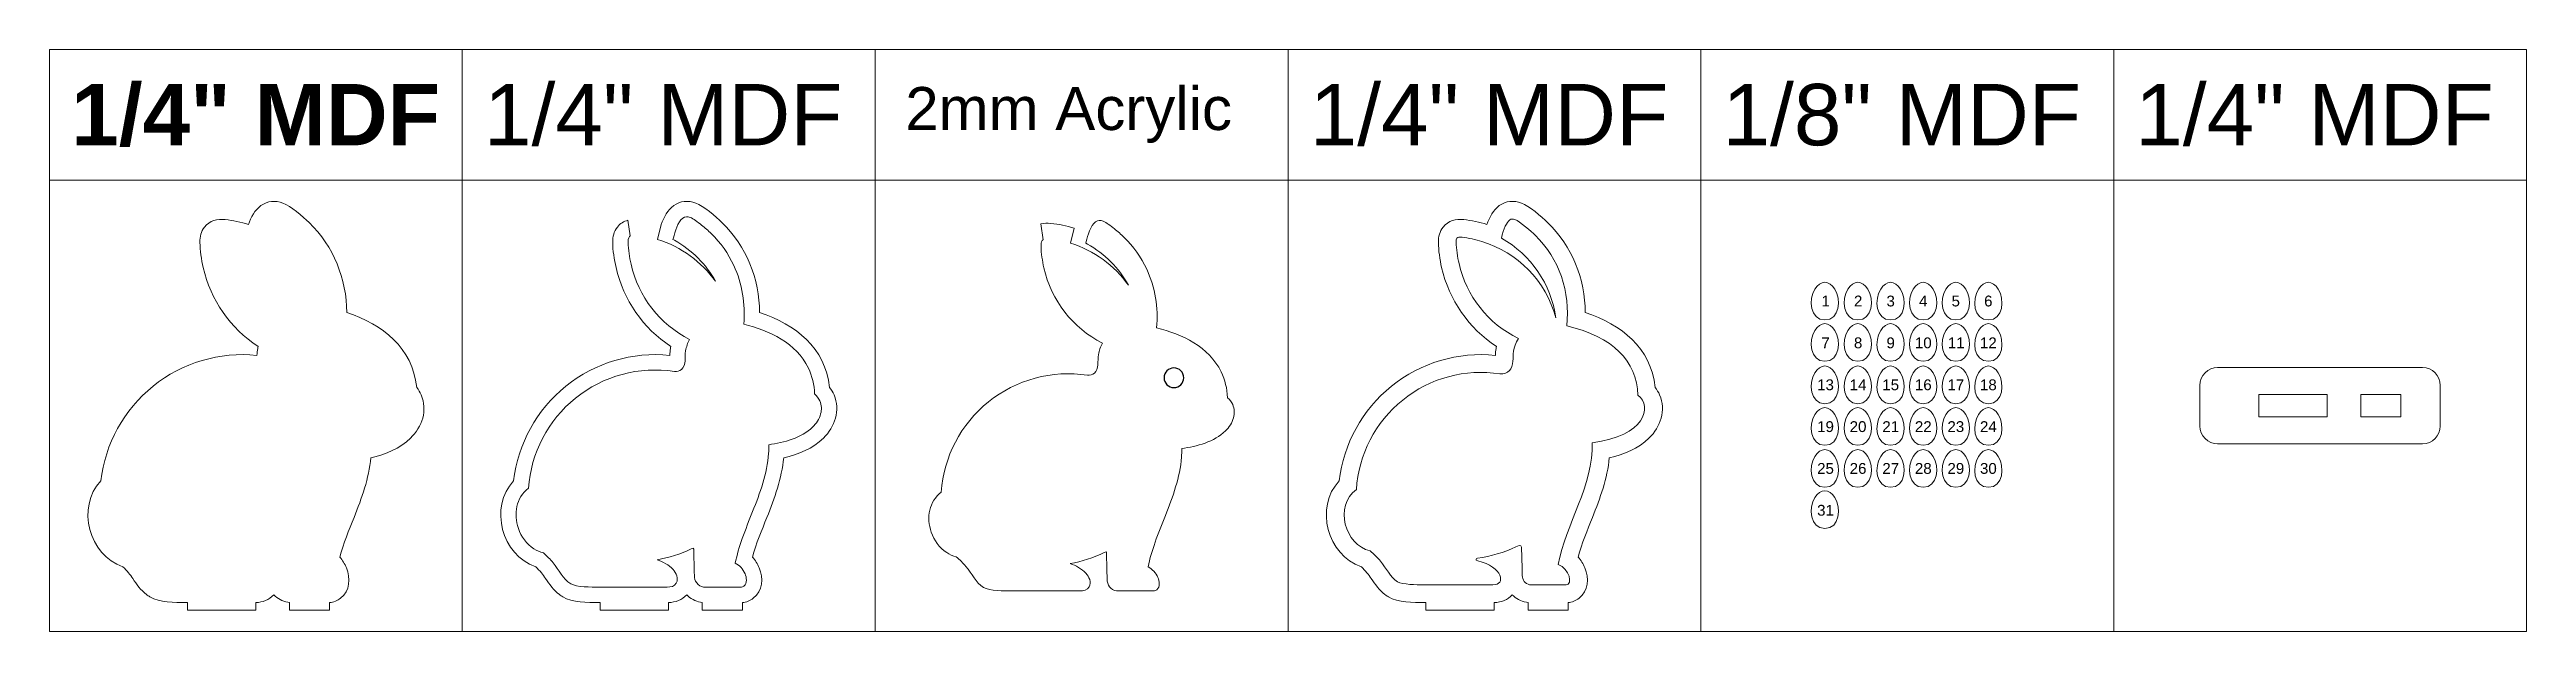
# Model space of a CAD drawing. Header units: millimetres. Extents: x -1046 to 1046, y 452 to 943.
import ezdxf

# ---------------------------------------------------------------- set-up
doc = ezdxf.new("R2010")
doc.units = ezdxf.units.MM
doc.header["$MEASUREMENT"] = 0
doc.layers.add('Camada 1', color=7, linetype='Continuous')
doc.styles.add('0', font='arialbd.ttf', dxfattribs={"height": 1})
doc.styles.add('1', font='Arial', dxfattribs={"height": 1})
doc.styles.add('10', font='Arial', dxfattribs={"height": 1})
doc.styles.add('11', font='Arial', dxfattribs={"height": 1})
doc.styles.add('12', font='Arial', dxfattribs={"height": 1})
doc.styles.add('13', font='Arial', dxfattribs={"height": 1})
doc.styles.add('14', font='Arial', dxfattribs={"height": 1})
doc.styles.add('15', font='Arial', dxfattribs={"height": 1})
doc.styles.add('16', font='Arial', dxfattribs={"height": 1})
doc.styles.add('17', font='Arial', dxfattribs={"height": 1})
doc.styles.add('18', font='Arial', dxfattribs={"height": 1})
doc.styles.add('19', font='Arial', dxfattribs={"height": 1})
doc.styles.add('2', font='Arial', dxfattribs={"height": 1})
doc.styles.add('20', font='Arial', dxfattribs={"height": 1})
doc.styles.add('21', font='Arial', dxfattribs={"height": 1})
doc.styles.add('22', font='Arial', dxfattribs={"height": 1})
doc.styles.add('23', font='Arial', dxfattribs={"height": 1})
doc.styles.add('24', font='Arial', dxfattribs={"height": 1})
doc.styles.add('25', font='Arial', dxfattribs={"height": 1})
doc.styles.add('26', font='Arial', dxfattribs={"height": 1})
doc.styles.add('27', font='Arial', dxfattribs={"height": 1})
doc.styles.add('28', font='Arial', dxfattribs={"height": 1})
doc.styles.add('29', font='Arial', dxfattribs={"height": 1})
doc.styles.add('3', font='Arial', dxfattribs={"height": 1})
doc.styles.add('30', font='Arial', dxfattribs={"height": 1})
doc.styles.add('31', font='Arial', dxfattribs={"height": 1})
doc.styles.add('32', font='Arial', dxfattribs={"height": 1})
doc.styles.add('33', font='Arial', dxfattribs={"height": 1})
doc.styles.add('34', font='Arial', dxfattribs={"height": 1})
doc.styles.add('35', font='Arial', dxfattribs={"height": 1})
doc.styles.add('36', font='Arial', dxfattribs={"height": 1})
doc.styles.add('4', font='Arial', dxfattribs={"height": 1})
doc.styles.add('5', font='Arial', dxfattribs={"height": 1})
doc.styles.add('6', font='Arial', dxfattribs={"height": 1})
doc.styles.add('7', font='Arial', dxfattribs={"height": 1})
doc.styles.add('8', font='Arial', dxfattribs={"height": 1})
doc.styles.add('9', font='Arial', dxfattribs={"height": 1})

msp = doc.modelspace()

# ---------------------------------------------------------------- linework, layer by layer
at = {"layer": 'Camada 1', "color": 142, "lineweight": 20}
for points in [[(-1046.5, 833.1), (-697.7, 833.1), (-697.7, 943.2), (-1046.5, 943.2), (-1046.5, 833.1)], [(-697.7, 833.1), (-348.8, 833.1), (-348.8, 943.2), (-697.7, 943.2), (-697.7, 833.1)], [(-348.8, 833.1), (0, 833.1), (0, 943.2), (-348.8, 943.2), (-348.8, 833.1)], [(0, 833.1), (348.8, 833.1), (348.8, 943.2), (0, 943.2), (0, 833.1)], [(348.8, 833.1), (697.7, 833.1), (697.7, 943.2), (348.8, 943.2), (348.8, 833.1)], [(697.7, 833.1), (1046.5, 833.1), (1046.5, 943.2), (697.7, 943.2), (697.7, 833.1)], [(-1046.5, 452.1), (-697.7, 452.1), (-697.7, 833.1), (-1046.5, 833.1), (-1046.5, 452.1)], [(-697.7, 452.1), (-348.8, 452.1), (-348.8, 833.1), (-697.7, 833.1), (-697.7, 452.1)], [(-348.8, 452.1), (0, 452.1), (0, 833.1), (-348.8, 833.1), (-348.8, 452.1)], [(0, 452.1), (348.8, 452.1), (348.8, 833.1), (0, 833.1), (0, 452.1)], [(348.8, 452.1), (697.7, 452.1), (697.7, 833.1), (348.8, 833.1), (348.8, 452.1)], [(697.7, 452.1), (1046.5, 452.1), (1046.5, 833.1), (697.7, 833.1), (697.7, 452.1)]]:
    msp.add_lwpolyline(points, close=True, dxfattribs=at)
at = {"layer": 'Camada 1', "color": 230, "lineweight": 20}
for points, knots in [([(-801.3, 514.8), (-799, 512.2), (-797, 509.1), (-795.6, 505.8), (-795.6, 505.8), (-792, 497.1), (-792.6, 486.3), (-800.6, 480.1), (-800.6, 480.1), (-803.3, 478), (-806.5, 476.8), (-809.8, 476.5), (-809.8, 476.5), (-809.8, 476.5), (-809.8, 470.1), (-809.8, 470.1), (-809.8, 470.1), (-809.8, 470.1), (-843.7, 470.1), (-843.7, 470.1), (-843.7, 470.1), (-843.7, 470.1), (-843.7, 476.5), (-843.7, 476.5), (-843.7, 476.5), (-843.7, 476.5), (-845.1, 476.7), (-845.1, 476.7), (-845.1, 476.7), (-849.8, 477.6), (-853.8, 479.9), (-857, 483.1), (-857, 483.1), (-860.9, 478.8), (-866.4, 476.6), (-872.2, 476.5), (-872.2, 476.5), (-872.2, 476.5), (-872.2, 470.1), (-872.2, 470.1), (-872.2, 470.1), (-872.2, 470.1), (-929.9, 470.1), (-929.9, 470.1), (-929.9, 470.1), (-929.9, 470.1), (-929.9, 476.5), (-929.9, 476.5), (-929.9, 476.5), (-929.9, 476.5), (-931.3, 476.5), (-931.3, 476.5), (-931.3, 476.5), (-940.8, 476.5), (-953.5, 476.4), (-961.7, 481.3), (-961.7, 481.3), (-962.7, 481.9), (-963.6, 482.6), (-964.6, 483.3), (-964.6, 483.3), (-969.5, 487.1), (-972.8, 491.7), (-976.2, 496.8), (-976.2, 496.8), (-977.3, 498.4), (-978.5, 500.1), (-979.7, 501.6), (-979.7, 501.6), (-981.2, 503.4), (-982.8, 505.1), (-984.5, 506.6), (-984.5, 506.6), (-1013.2, 516.3), (-1024.1, 557.1), (-1003.1, 579.1), (-1003.1, 579.1), (-999.5, 610.5), (-983.7, 639.2), (-959, 659.1), (-959, 659.1), (-934.3, 679), (-902.7, 688.3), (-871.2, 685.1), (-871.2, 685.1), (-871.1, 687.1), (-871, 689), (-870.6, 691), (-870.6, 691), (-870.6, 691.6), (-870.5, 692.1), (-870.3, 692.7), (-870.3, 692.7), (-893.7, 707.9), (-910.4, 731.8), (-916.6, 759.3), (-916.6, 759.3), (-918.1, 765.9), (-919.4, 773.8), (-919.4, 780.5), (-919.4, 780.5), (-919.4, 785.2), (-918.5, 789.6), (-915.5, 793.4), (-915.5, 793.4), (-911.1, 798.9), (-904.6, 800.3), (-898, 799.7), (-898, 799.7), (-891.6, 799.1), (-884.6, 797.5), (-878.4, 795.6), (-878.4, 795.6), (-878.4, 795.6), (-878.4, 795.6), (-878.4, 795.6), (-878.4, 795.6), (-876.2, 801.8), (-873.1, 807.7), (-867.9, 811.5), (-867.9, 811.5), (-862.4, 815.5), (-855.6, 816.1), (-849.3, 813.7), (-849.3, 813.7), (-842.8, 811.2), (-832.3, 802.3), (-827.1, 797.2), (-827.1, 797.2), (-806.5, 777.1), (-795.4, 749.6), (-795.3, 721.2), (-795.3, 721.2), (-764.8, 711.2), (-739.9, 691.7), (-736.2, 658.1), (-736.2, 658.1), (-734.7, 656.1), (-733.4, 654), (-732.5, 651.8), (-732.5, 651.8), (-726.8, 638.7), (-731.7, 624.8), (-741.5, 615.2), (-741.5, 615.2), (-750.3, 606.5), (-762.6, 601.5), (-775, 598.7), (-775, 598.7), (-776.6, 581.2), (-782.7, 564.7), (-789.1, 548.4), (-789.1, 548.4), (-793.4, 537.6), (-798.2, 526.2), (-801.3, 514.8)], [0, 0, 0, 0, 0.025, 0.025, 0.025, 0.025, 0.05, 0.05, 0.05, 0.05, 0.075, 0.075, 0.075, 0.075, 0.1, 0.1, 0.1, 0.1, 0.125, 0.125, 0.125, 0.125, 0.15, 0.15, 0.15, 0.15, 0.175, 0.175, 0.175, 0.175, 0.2, 0.2, 0.2, 0.2, 0.225, 0.225, 0.225, 0.225, 0.25, 0.25, 0.25, 0.25, 0.275, 0.275, 0.275, 0.275, 0.3, 0.3, 0.3, 0.3, 0.325, 0.325, 0.325, 0.325, 0.35, 0.35, 0.35, 0.35, 0.375, 0.375, 0.375, 0.375, 0.4, 0.4, 0.4, 0.4, 0.425, 0.425, 0.425, 0.425, 0.45, 0.45, 0.45, 0.45, 0.475, 0.475, 0.475, 0.475, 0.5, 0.5, 0.5, 0.5, 0.525, 0.525, 0.525, 0.525, 0.55, 0.55, 0.55, 0.55, 0.575, 0.575, 0.575, 0.575, 0.6, 0.6, 0.6, 0.6, 0.625, 0.625, 0.625, 0.625, 0.65, 0.65, 0.65, 0.65, 0.675, 0.675, 0.675, 0.675, 0.7, 0.7, 0.7, 0.7, 0.725, 0.725, 0.725, 0.725, 0.75, 0.75, 0.75, 0.75, 0.775, 0.775, 0.775, 0.775, 0.8, 0.8, 0.8, 0.8, 0.825, 0.825, 0.825, 0.825, 0.85, 0.85, 0.85, 0.85, 0.875, 0.875, 0.875, 0.875, 0.9, 0.9, 0.9, 0.9, 0.925, 0.925, 0.925, 0.925, 0.95, 0.95, 0.95, 0.95, 1, 1, 1, 1]), ([(-555.1, 762.2), (-555.8, 765.1), (-556.3, 768.1), (-556.8, 771), (-556.8, 771), (-557.2, 774.1), (-557.6, 777.4), (-557.6, 780.5), (-557.6, 780.5), (-557.6, 782), (-557.5, 784.1), (-556.5, 785.3), (-556.5, 785.3), (-556.3, 785.5), (-556.1, 785.7), (-555.8, 785.9), (-555.8, 785.9), (-555.8, 785.9), (-557.8, 799.1), (-557.8, 799.1), (-557.8, 799.1), (-561.2, 798.2), (-564.3, 796.4), (-566.7, 793.4), (-566.7, 793.4), (-569.7, 789.6), (-570.6, 785.2), (-570.6, 780.5), (-570.6, 780.5), (-570.6, 773.8), (-569.3, 765.9), (-567.8, 759.3), (-567.8, 759.3), (-561.6, 731.8), (-544.9, 707.9), (-521.5, 692.7), (-521.5, 692.7), (-521.6, 692.1), (-521.7, 691.6), (-521.8, 691), (-521.8, 691), (-522.1, 689), (-522.3, 687.1), (-522.4, 685.1), (-522.4, 685.1), (-553.8, 688.3), (-585.5, 679), (-610.2, 659.1), (-610.2, 659.1), (-634.9, 639.2), (-650.7, 610.5), (-654.3, 579.1), (-654.3, 579.1), (-675.3, 557.1), (-664.4, 516.3), (-635.6, 506.6), (-635.6, 506.6), (-634, 505.1), (-632.4, 503.4), (-630.9, 501.6), (-630.9, 501.6), (-629.6, 500.1), (-628.5, 498.4), (-627.4, 496.8), (-627.4, 496.8), (-624, 491.7), (-620.6, 487.1), (-615.7, 483.3), (-615.7, 483.3), (-614.8, 482.6), (-613.8, 481.9), (-612.8, 481.3), (-612.8, 481.3), (-604.6, 476.4), (-591.9, 476.5), (-582.5, 476.5), (-582.5, 476.5), (-582.5, 476.5), (-581.1, 476.5), (-581.1, 476.5), (-581.1, 476.5), (-581.1, 476.5), (-581.1, 470.1), (-581.1, 470.1), (-581.1, 470.1), (-581.1, 470.1), (-523.4, 470.1), (-523.4, 470.1), (-523.4, 470.1), (-523.4, 470.1), (-523.4, 476.5), (-523.4, 476.5), (-523.4, 476.5), (-517.6, 476.6), (-512, 478.8), (-508.1, 483.1), (-508.1, 483.1), (-505, 479.9), (-500.9, 477.6), (-496.3, 476.7), (-496.3, 476.7), (-496.3, 476.7), (-494.9, 476.5), (-494.9, 476.5), (-494.9, 476.5), (-494.9, 476.5), (-494.9, 470.1), (-494.9, 470.1), (-494.9, 470.1), (-494.9, 470.1), (-461, 470.1), (-461, 470.1), (-461, 470.1), (-461, 470.1), (-461, 476.5), (-461, 476.5), (-461, 476.5), (-457.7, 476.8), (-454.5, 478), (-451.8, 480.1), (-451.8, 480.1), (-443.7, 486.3), (-443.2, 497.1), (-446.8, 505.8), (-446.8, 505.8), (-448.2, 509.1), (-450.1, 512.2), (-452.5, 514.8), (-452.5, 514.8), (-449.4, 526.2), (-444.6, 537.6), (-440.3, 548.4), (-440.3, 548.4), (-433.9, 564.7), (-427.8, 581.2), (-426.1, 598.7), (-426.1, 598.7), (-413.8, 601.5), (-401.5, 606.5), (-392.6, 615.2), (-392.6, 615.2), (-382.8, 624.8), (-378, 638.7), (-383.6, 651.8), (-383.6, 651.8), (-384.6, 654), (-385.9, 656.1), (-387.3, 658.1), (-387.3, 658.1), (-391, 691.7), (-416, 711.2), (-446.5, 721.2), (-446.5, 721.2), (-446.6, 749.6), (-457.6, 777.1), (-478.3, 797.2), (-478.3, 797.2), (-483.4, 802.3), (-494, 811.2), (-500.5, 813.7), (-500.5, 813.7), (-506.8, 816.1), (-513.6, 815.5), (-519.1, 811.5), (-519.1, 811.5), (-524.2, 807.7), (-527.4, 801.8), (-529.6, 795.6), (-529.6, 795.6), (-529.6, 795.6), (-529.6, 795.6), (-529.6, 795.6), (-529.6, 795.6), (-529.6, 795.6), (-532.7, 783), (-532.7, 783), (-532.7, 783), (-512.7, 776.8), (-495.6, 764.2), (-483.7, 747.6), (-483.7, 747.6), (-491.7, 762), (-503.6, 774), (-518.4, 782.2), (-518.4, 782.2), (-518.4, 782.2), (-519.7, 782.9), (-519.7, 782.9), (-519.7, 782.9), (-519.7, 782.9), (-519.3, 784.4), (-519.3, 784.4), (-519.3, 784.4), (-518.1, 789.3), (-515.7, 797.9), (-511.4, 801), (-511.4, 801), (-509.5, 802.4), (-507.3, 802.4), (-505.1, 801.6), (-505.1, 801.6), (-503.6, 801), (-502, 799.9), (-500.7, 799), (-500.7, 799), (-499, 797.8), (-497.2, 796.4), (-495.5, 795.1), (-495.5, 795.1), (-492.8, 792.8), (-489.9, 790.4), (-487.3, 787.9), (-487.3, 787.9), (-479.4, 780.2), (-472.9, 771.1), (-468.3, 761), (-468.3, 761), (-461.1, 745.6), (-458.3, 728.5), (-459.9, 711.5), (-459.9, 711.5), (-438.2, 706.1), (-415.5, 695.5), (-405.3, 674.4), (-405.3, 674.4), (-402, 667.5), (-400.3, 660.2), (-400, 652.6), (-400, 652.6), (-398.1, 650.9), (-396.6, 648.9), (-395.6, 646.6), (-395.6, 646.6), (-394.1, 643.1), (-393.9, 639.3), (-394.9, 635.7), (-394.9, 635.7), (-396, 631.4), (-398.6, 627.6), (-401.7, 624.5), (-401.7, 624.5), (-411, 615.4), (-426, 611.4), (-438.7, 609.7), (-438.7, 609.7), (-438.6, 607.2), (-438.7, 604.8), (-438.9, 602.4), (-438.9, 602.4), (-440, 585.4), (-446.2, 568.9), (-452.4, 553.2), (-452.4, 553.2), (-455.4, 545.7), (-458.4, 538.2), (-461.1, 530.5), (-461.1, 530.5), (-463.5, 523.7), (-465.7, 516.8), (-467, 509.7), (-467, 509.7), (-463.3, 507.9), (-460.4, 504.6), (-458.8, 500.8), (-458.8, 500.8), (-457.5, 497.8), (-456.7, 492.8), (-459.7, 490.4), (-459.7, 490.4), (-460.5, 489.8), (-461.5, 489.5), (-462.5, 489.5), (-462.5, 489.5), (-462.5, 489.5), (-462.6, 489.5), (-462.6, 489.5), (-462.6, 489.5), (-462.6, 489.5), (-493.7, 489.5), (-493.7, 489.5), (-493.7, 489.5), (-493.7, 489.5), (-493.9, 489.5), (-493.9, 489.5), (-493.9, 489.5), (-496.2, 489.9), (-498.2, 491.2), (-499.6, 493), (-499.6, 493), (-501.1, 494.8), (-501.8, 497.1), (-501.6, 499.4), (-501.6, 499.4), (-501.8, 506.7), (-502, 514), (-502.2, 521.4), (-502.2, 521.4), (-502.2, 521.6), (-502.3, 522.1), (-502.3, 522.5), (-502.3, 522.5), (-502.9, 522.3), (-503.8, 521.9), (-504.2, 521.8), (-504.2, 521.8), (-513.3, 517.4), (-523.1, 514.3), (-533.1, 512.6), (-533.1, 512.6), (-528.1, 510.9), (-523.1, 508.2), (-519.6, 504.4), (-519.6, 504.4), (-517, 501.4), (-514.7, 496.8), (-516.9, 492.9), (-516.9, 492.9), (-518.5, 490.2), (-521.6, 489.4), (-524.6, 489.5), (-524.6, 489.5), (-524.6, 489.5), (-582.5, 489.5), (-582.5, 489.5), (-582.5, 489.5), (-588.7, 489.5), (-600.9, 489.3), (-606.1, 492.4), (-606.1, 492.4), (-612.8, 496.5), (-616, 504.1), (-620.9, 510), (-620.9, 510), (-623.4, 513), (-626.2, 515.8), (-629.2, 518.3), (-629.2, 518.3), (-632, 519), (-634.7, 520.2), (-637.2, 521.8), (-637.2, 521.8), (-643.5, 525.8), (-648, 532.2), (-650.3, 539.1), (-650.3, 539.1), (-654.4, 551.1), (-652.3, 564.9), (-641.8, 572.9), (-641.8, 572.9), (-639.7, 602.7), (-625.3, 630.2), (-602.1, 649), (-602.1, 649), (-578.6, 667.9), (-548.2, 676.1), (-518.4, 671.5), (-518.4, 671.5), (-516.2, 671.3), (-514.1, 671.7), (-512.5, 673.2), (-512.5, 673.2), (-510.5, 674.9), (-509.7, 677.8), (-509.5, 680.4), (-509.5, 680.4), (-509.4, 683.3), (-509.5, 686), (-509, 689), (-509, 689), (-508.4, 692.4), (-507.3, 695.5), (-505.7, 698.6), (-505.7, 698.6), (-530.8, 711.3), (-548.9, 734.7), (-555.1, 762.2)], [0, 0, 0, 0, 0.010526, 0.010526, 0.010526, 0.010526, 0.021053, 0.021053, 0.021053, 0.021053, 0.031579, 0.031579, 0.031579, 0.031579, 0.042105, 0.042105, 0.042105, 0.042105, 0.052632, 0.052632, 0.052632, 0.052632, 0.063158, 0.063158, 0.063158, 0.063158, 0.073684, 0.073684, 0.073684, 0.073684, 0.084211, 0.084211, 0.084211, 0.084211, 0.094737, 0.094737, 0.094737, 0.094737, 0.105263, 0.105263, 0.105263, 0.105263, 0.115789, 0.115789, 0.115789, 0.115789, 0.126316, 0.126316, 0.126316, 0.126316, 0.136842, 0.136842, 0.136842, 0.136842, 0.147368, 0.147368, 0.147368, 0.147368, 0.157895, 0.157895, 0.157895, 0.157895, 0.168421, 0.168421, 0.168421, 0.168421, 0.178947, 0.178947, 0.178947, 0.178947, 0.189474, 0.189474, 0.189474, 0.189474, 0.2, 0.2, 0.2, 0.2, 0.210526, 0.210526, 0.210526, 0.210526, 0.221053, 0.221053, 0.221053, 0.221053, 0.231579, 0.231579, 0.231579, 0.231579, 0.242105, 0.242105, 0.242105, 0.242105, 0.252632, 0.252632, 0.252632, 0.252632, 0.263158, 0.263158, 0.263158, 0.263158, 0.273684, 0.273684, 0.273684, 0.273684, 0.284211, 0.284211, 0.284211, 0.284211, 0.294737, 0.294737, 0.294737, 0.294737, 0.305263, 0.305263, 0.305263, 0.305263, 0.315789, 0.315789, 0.315789, 0.315789, 0.326316, 0.326316, 0.326316, 0.326316, 0.336842, 0.336842, 0.336842, 0.336842, 0.347368, 0.347368, 0.347368, 0.347368, 0.357895, 0.357895, 0.357895, 0.357895, 0.368421, 0.368421, 0.368421, 0.368421, 0.378947, 0.378947, 0.378947, 0.378947, 0.389474, 0.389474, 0.389474, 0.389474, 0.4, 0.4, 0.4, 0.4, 0.410526, 0.410526, 0.410526, 0.410526, 0.421053, 0.421053, 0.421053, 0.421053, 0.431579, 0.431579, 0.431579, 0.431579, 0.442105, 0.442105, 0.442105, 0.442105, 0.452632, 0.452632, 0.452632, 0.452632, 0.463158, 0.463158, 0.463158, 0.463158, 0.473684, 0.473684, 0.473684, 0.473684, 0.484211, 0.484211, 0.484211, 0.484211, 0.494737, 0.494737, 0.494737, 0.494737, 0.505263, 0.505263, 0.505263, 0.505263, 0.515789, 0.515789, 0.515789, 0.515789, 0.526316, 0.526316, 0.526316, 0.526316, 0.536842, 0.536842, 0.536842, 0.536842, 0.547368, 0.547368, 0.547368, 0.547368, 0.557895, 0.557895, 0.557895, 0.557895, 0.568421, 0.568421, 0.568421, 0.568421, 0.578947, 0.578947, 0.578947, 0.578947, 0.589474, 0.589474, 0.589474, 0.589474, 0.6, 0.6, 0.6, 0.6, 0.610526, 0.610526, 0.610526, 0.610526, 0.621053, 0.621053, 0.621053, 0.621053, 0.631579, 0.631579, 0.631579, 0.631579, 0.642105, 0.642105, 0.642105, 0.642105, 0.652632, 0.652632, 0.652632, 0.652632, 0.663158, 0.663158, 0.663158, 0.663158, 0.673684, 0.673684, 0.673684, 0.673684, 0.684211, 0.684211, 0.684211, 0.684211, 0.694737, 0.694737, 0.694737, 0.694737, 0.705263, 0.705263, 0.705263, 0.705263, 0.715789, 0.715789, 0.715789, 0.715789, 0.726316, 0.726316, 0.726316, 0.726316, 0.736842, 0.736842, 0.736842, 0.736842, 0.747368, 0.747368, 0.747368, 0.747368, 0.757895, 0.757895, 0.757895, 0.757895, 0.768421, 0.768421, 0.768421, 0.768421, 0.778947, 0.778947, 0.778947, 0.778947, 0.789474, 0.789474, 0.789474, 0.789474, 0.8, 0.8, 0.8, 0.8, 0.810526, 0.810526, 0.810526, 0.810526, 0.821053, 0.821053, 0.821053, 0.821053, 0.831579, 0.831579, 0.831579, 0.831579, 0.842105, 0.842105, 0.842105, 0.842105, 0.852632, 0.852632, 0.852632, 0.852632, 0.863158, 0.863158, 0.863158, 0.863158, 0.873684, 0.873684, 0.873684, 0.873684, 0.884211, 0.884211, 0.884211, 0.884211, 0.894737, 0.894737, 0.894737, 0.894737, 0.905263, 0.905263, 0.905263, 0.905263, 0.915789, 0.915789, 0.915789, 0.915789, 0.926316, 0.926316, 0.926316, 0.926316, 0.936842, 0.936842, 0.936842, 0.936842, 0.947368, 0.947368, 0.947368, 0.947368, 0.957895, 0.957895, 0.957895, 0.957895, 0.968421, 0.968421, 0.968421, 0.968421, 0.978947, 0.978947, 0.978947, 0.978947, 1, 1, 1, 1]), ([(245.1, 514.8), (247.5, 512.2), (249.5, 509.1), (250.8, 505.8), (250.8, 505.8), (254.5, 497.1), (253.9, 486.3), (245.9, 480.1), (245.9, 480.1), (243.2, 478), (240, 476.8), (236.6, 476.5), (236.6, 476.5), (236.6, 476.5), (236.6, 470.1), (236.6, 470.1), (236.6, 470.1), (236.6, 470.1), (202.8, 470.1), (202.8, 470.1), (202.8, 470.1), (202.8, 470.1), (202.8, 476.5), (202.8, 476.5), (202.8, 476.5), (202.8, 476.5), (201.4, 476.7), (201.4, 476.7), (201.4, 476.7), (196.7, 477.6), (192.6, 479.9), (189.5, 483.1), (189.5, 483.1), (185.6, 478.8), (180.1, 476.6), (174.3, 476.5), (174.3, 476.5), (174.3, 476.5), (174.3, 470.1), (174.3, 470.1), (174.3, 470.1), (174.3, 470.1), (116.6, 470.1), (116.6, 470.1), (116.6, 470.1), (116.6, 470.1), (116.6, 476.5), (116.6, 476.5), (116.6, 476.5), (116.6, 476.5), (115.2, 476.5), (115.2, 476.5), (115.2, 476.5), (105.7, 476.5), (93, 476.4), (84.8, 481.3), (84.8, 481.3), (83.8, 481.9), (82.9, 482.6), (81.9, 483.3), (81.9, 483.3), (77, 487.1), (73.7, 491.7), (70.3, 496.8), (70.3, 496.8), (69.1, 498.4), (68, 500.1), (66.7, 501.6), (66.7, 501.6), (65.3, 503.4), (63.7, 505.1), (62, 506.6), (62, 506.6), (33.3, 516.3), (22.3, 557.1), (43.3, 579.1), (43.3, 579.1), (47, 610.5), (62.7, 639.2), (87.4, 659.1), (87.4, 659.1), (112.2, 679), (143.8, 688.3), (175.3, 685.1), (175.3, 685.1), (175.4, 687.1), (175.5, 689), (175.8, 691), (175.8, 691), (175.9, 691.6), (176, 692.1), (176.1, 692.7), (176.1, 692.7), (152.8, 707.9), (136, 731.8), (129.8, 759.3), (129.8, 759.3), (128.4, 765.9), (127.1, 773.8), (127.1, 780.5), (127.1, 780.5), (127.1, 785.2), (128, 789.6), (131, 793.4), (131, 793.4), (135.4, 798.9), (141.9, 800.3), (148.5, 799.7), (148.5, 799.7), (154.9, 799.1), (161.9, 797.5), (168.1, 795.6), (168.1, 795.6), (168.1, 795.6), (168.1, 795.6), (168.1, 795.6), (168.1, 795.6), (170.2, 801.8), (173.4, 807.7), (178.5, 811.5), (178.5, 811.5), (184, 815.5), (190.9, 816.1), (197.2, 813.7), (197.2, 813.7), (203.7, 811.2), (214.2, 802.3), (219.4, 797.2), (219.4, 797.2), (240, 777.1), (251.1, 749.6), (251.2, 721.2), (251.2, 721.2), (281.7, 711.2), (306.6, 691.7), (310.3, 658.1), (310.3, 658.1), (311.8, 656.1), (313, 654), (314, 651.8), (314, 651.8), (319.6, 638.7), (314.8, 624.8), (305, 615.2), (305, 615.2), (296.1, 606.5), (283.9, 601.5), (271.5, 598.7), (271.5, 598.7), (269.9, 581.2), (263.7, 564.7), (257.3, 548.4), (257.3, 548.4), (253.1, 537.6), (248.2, 526.2), (245.1, 514.8)], [0, 0, 0, 0, 0.025, 0.025, 0.025, 0.025, 0.05, 0.05, 0.05, 0.05, 0.075, 0.075, 0.075, 0.075, 0.1, 0.1, 0.1, 0.1, 0.125, 0.125, 0.125, 0.125, 0.15, 0.15, 0.15, 0.15, 0.175, 0.175, 0.175, 0.175, 0.2, 0.2, 0.2, 0.2, 0.225, 0.225, 0.225, 0.225, 0.25, 0.25, 0.25, 0.25, 0.275, 0.275, 0.275, 0.275, 0.3, 0.3, 0.3, 0.3, 0.325, 0.325, 0.325, 0.325, 0.35, 0.35, 0.35, 0.35, 0.375, 0.375, 0.375, 0.375, 0.4, 0.4, 0.4, 0.4, 0.425, 0.425, 0.425, 0.425, 0.45, 0.45, 0.45, 0.45, 0.475, 0.475, 0.475, 0.475, 0.5, 0.5, 0.5, 0.5, 0.525, 0.525, 0.525, 0.525, 0.55, 0.55, 0.55, 0.55, 0.575, 0.575, 0.575, 0.575, 0.6, 0.6, 0.6, 0.6, 0.625, 0.625, 0.625, 0.625, 0.65, 0.65, 0.65, 0.65, 0.675, 0.675, 0.675, 0.675, 0.7, 0.7, 0.7, 0.7, 0.725, 0.725, 0.725, 0.725, 0.75, 0.75, 0.75, 0.75, 0.775, 0.775, 0.775, 0.775, 0.8, 0.8, 0.8, 0.8, 0.825, 0.825, 0.825, 0.825, 0.85, 0.85, 0.85, 0.85, 0.875, 0.875, 0.875, 0.875, 0.9, 0.9, 0.9, 0.9, 0.925, 0.925, 0.925, 0.925, 0.95, 0.95, 0.95, 0.95, 1, 1, 1, 1]), ([(295.7, 651.6), (308.3, 641.7), (301.7, 616.7), (256.9, 611.4), (256.9, 611.4), (258.6, 576.1), (234.4, 542.4), (228.4, 508.5), (228.4, 508.5), (238.1, 505), (240.7, 491.6), (235.1, 491.5), (235.1, 491.5), (235.1, 491.5), (204.2, 491.5), (204.2, 491.5), (204.2, 491.5), (200.4, 492.2), (197.8, 495.6), (198, 499.4), (198, 499.4), (198, 499.4), (197.8, 506.7), (197.4, 521.4), (197.4, 521.4), (197.3, 524.3), (197.1, 525.7), (192.6, 523.6), (192.6, 523.6), (182.4, 518.7), (171.5, 515.4), (160.2, 513.9), (160.2, 513.9), (158.9, 513.8), (158, 512.3), (160.3, 511.8), (160.3, 511.8), (181.7, 506.4), (184.4, 491.1), (173.1, 491.5), (173.1, 491.5), (173.1, 491.5), (115.2, 491.5), (115.2, 491.5), (115.2, 491.5), (107.9, 491.5), (97.1, 491.5), (92.6, 494.1), (92.6, 494.1), (86.4, 498), (83, 505.5), (78.2, 511.3), (78.2, 511.3), (75.6, 514.5), (72.6, 517.4), (69.4, 520.1), (69.4, 520.1), (48, 524.8), (38.6, 558.3), (57.8, 571.8), (57.8, 571.8), (59.6, 601.4), (73.8, 628.8), (96.9, 647.4), (96.9, 647.4), (119.9, 666), (149.8, 674), (179.1, 669.5), (179.1, 669.5), (186, 668.9), (189.8, 673.8), (190.1, 680.3), (190.1, 680.3), (190.3, 685.2), (189.8, 691.3), (194.7, 699.4), (194.7, 699.4), (169, 711.8), (150.6, 735.3), (144.5, 762.6), (144.5, 762.6), (143.3, 767.8), (142.1, 775.3), (142.1, 780.5), (142.1, 780.5), (142.1, 782.1), (142.2, 783.4), (142.7, 784), (142.7, 784), (143.4, 784.9), (145.2, 785), (147.1, 784.8), (147.1, 784.8), (152.1, 784.3), (159, 782.7), (163.7, 781.2), (163.7, 781.2), (194, 772.2), (217.9, 748), (226.3, 716.7), (226.3, 716.7), (222.4, 745.1), (205.3, 770.1), (180.3, 784), (180.3, 784), (182.3, 792.3), (184.7, 797.4), (187.4, 799.4), (187.4, 799.4), (188.7, 800.4), (190.3, 800.3), (191.8, 799.7), (191.8, 799.7), (195.7, 798.2), (205.8, 789.5), (208.9, 786.5), (208.9, 786.5), (229.2, 766.8), (238.8, 738.6), (235.5, 710), (235.5, 710), (274.7, 700.7), (294.8, 680.4), (295.7, 651.6)], [0, 0, 0, 0, 0.03125, 0.03125, 0.03125, 0.03125, 0.0625, 0.0625, 0.0625, 0.0625, 0.09375, 0.09375, 0.09375, 0.09375, 0.125, 0.125, 0.125, 0.125, 0.15625, 0.15625, 0.15625, 0.15625, 0.1875, 0.1875, 0.1875, 0.1875, 0.21875, 0.21875, 0.21875, 0.21875, 0.25, 0.25, 0.25, 0.25, 0.28125, 0.28125, 0.28125, 0.28125, 0.3125, 0.3125, 0.3125, 0.3125, 0.34375, 0.34375, 0.34375, 0.34375, 0.375, 0.375, 0.375, 0.375, 0.40625, 0.40625, 0.40625, 0.40625, 0.4375, 0.4375, 0.4375, 0.4375, 0.46875, 0.46875, 0.46875, 0.46875, 0.5, 0.5, 0.5, 0.5, 0.53125, 0.53125, 0.53125, 0.53125, 0.5625, 0.5625, 0.5625, 0.5625, 0.59375, 0.59375, 0.59375, 0.59375, 0.625, 0.625, 0.625, 0.625, 0.65625, 0.65625, 0.65625, 0.65625, 0.6875, 0.6875, 0.6875, 0.6875, 0.71875, 0.71875, 0.71875, 0.71875, 0.75, 0.75, 0.75, 0.75, 0.78125, 0.78125, 0.78125, 0.78125, 0.8125, 0.8125, 0.8125, 0.8125, 0.84375, 0.84375, 0.84375, 0.84375, 0.875, 0.875, 0.875, 0.875, 0.90625, 0.90625, 0.90625, 0.90625, 0.9375, 0.9375, 0.9375, 0.9375, 1, 1, 1, 1]), ([(785.5, 674.8), (785.5, 674.8), (958.7, 674.8), (958.7, 674.8), (958.7, 674.8), (966.9, 674.8), (973.7, 668), (973.7, 659.8), (973.7, 659.8), (973.7, 659.8), (973.7, 625.4), (973.7, 625.4), (973.7, 625.4), (973.7, 617.2), (966.9, 610.4), (958.7, 610.4), (958.7, 610.4), (958.7, 610.4), (785.5, 610.4), (785.5, 610.4), (785.5, 610.4), (777.2, 610.4), (770.5, 617.2), (770.5, 625.4), (770.5, 625.4), (770.5, 625.4), (770.5, 659.8), (770.5, 659.8), (770.5, 659.8), (770.5, 668), (777.2, 674.8), (785.5, 674.8)], [0, 0, 0, 0, 0.111111, 0.111111, 0.111111, 0.111111, 0.222222, 0.222222, 0.222222, 0.222222, 0.333333, 0.333333, 0.333333, 0.333333, 0.444444, 0.444444, 0.444444, 0.444444, 0.555556, 0.555556, 0.555556, 0.555556, 0.666667, 0.666667, 0.666667, 0.666667, 0.777778, 0.777778, 0.777778, 0.777778, 1, 1, 1, 1]), ([(820.3, 652.1), (820.3, 652.1), (878, 652.1), (878, 652.1), (878, 652.1), (878, 652.1), (878, 633.1), (878, 633.1), (878, 633.1), (878, 633.1), (820.3, 633.1), (820.3, 633.1), (820.3, 633.1), (820.3, 633.1), (820.3, 652.1), (820.3, 652.1)], [0, 0, 0, 0, 0.2, 0.2, 0.2, 0.2, 0.4, 0.4, 0.4, 0.4, 0.6, 0.6, 0.6, 0.6, 1, 1, 1, 1]), ([(906.5, 652.1), (906.5, 652.1), (940.4, 652.1), (940.4, 652.1), (940.4, 652.1), (940.4, 652.1), (940.4, 633.1), (940.4, 633.1), (940.4, 633.1), (940.4, 633.1), (906.5, 633.1), (906.5, 633.1), (906.5, 633.1), (906.5, 633.1), (906.5, 652.1), (906.5, 652.1)], [0, 0, 0, 0, 0.2, 0.2, 0.2, 0.2, 0.4, 0.4, 0.4, 0.4, 0.6, 0.6, 0.6, 0.6, 1, 1, 1, 1])]:
    msp.add_open_spline(points, degree=3, knots=knots, dxfattribs=at)
at = {"layer": 'Camada 1', "color": 30, "lineweight": 20}
msp.add_open_spline([(-89.8, 606.5), (-89.8, 604), (-89.8, 601.6), (-90, 599.2), (-90, 599.2), (-91.2, 582.2), (-97.4, 565.7), (-103.6, 550), (-103.6, 550), (-106.5, 542.5), (-109.6, 535), (-112.3, 527.3), (-112.3, 527.3), (-114.7, 520.5), (-116.8, 513.6), (-118.2, 506.5), (-118.2, 506.5), (-114.5, 504.7), (-111.6, 501.5), (-110, 497.7), (-110, 497.7), (-108.7, 494.6), (-107.8, 489.6), (-110.9, 487.2), (-110.9, 487.2), (-111.7, 486.6), (-112.6, 486.3), (-113.7, 486.3), (-113.7, 486.3), (-113.7, 486.3), (-113.7, 486.3), (-113.7, 486.3), (-113.7, 486.3), (-113.7, 486.3), (-144.8, 486.3), (-144.8, 486.3), (-144.8, 486.3), (-144.8, 486.3), (-145, 486.3), (-145, 486.3), (-145, 486.3), (-147.3, 486.7), (-149.4, 488), (-150.8, 489.8), (-150.8, 489.8), (-152.2, 491.7), (-152.9, 493.9), (-152.8, 496.2), (-152.8, 496.2), (-153, 503.5), (-153.2, 510.9), (-153.4, 518.2), (-153.4, 518.2), (-153.4, 518.4), (-153.4, 518.9), (-153.4, 519.3), (-153.4, 519.3), (-154.1, 519.2), (-155, 518.7), (-155.3, 518.6), (-155.3, 518.6), (-164.5, 514.2), (-174.2, 511.1), (-184.2, 509.4), (-184.2, 509.4), (-179.2, 507.7), (-174.2, 505.1), (-170.8, 501.2), (-170.8, 501.2), (-168.1, 498.2), (-165.8, 493.6), (-168.1, 489.8), (-168.1, 489.8), (-169.7, 487.1), (-172.8, 486.2), (-175.7, 486.3), (-175.7, 486.3), (-175.7, 486.3), (-233.6, 486.3), (-233.6, 486.3), (-233.6, 486.3), (-239.8, 486.3), (-252, 486.1), (-257.2, 489.3), (-257.2, 489.3), (-263.9, 493.4), (-267.2, 501), (-272.1, 506.8), (-272.1, 506.8), (-274.6, 509.8), (-277.3, 512.6), (-280.3, 515.1), (-280.3, 515.1), (-283.2, 515.8), (-285.9, 517), (-288.4, 518.6), (-288.4, 518.6), (-294.6, 522.6), (-299.1, 529), (-301.5, 536), (-301.5, 536), (-305.6, 548), (-303.4, 561.8), (-293, 569.7), (-293, 569.7), (-290.9, 599.5), (-276.5, 627.1), (-253.2, 645.8), (-253.2, 645.8), (-229.7, 664.7), (-199.3, 672.9), (-169.5, 668.3), (-169.5, 668.3), (-167.4, 668.1), (-165.3, 668.6), (-163.6, 670), (-163.6, 670), (-161.6, 671.8), (-160.8, 674.6), (-160.7, 677.2), (-160.7, 677.2), (-160.5, 680.1), (-160.6, 682.9), (-160.1, 685.8), (-160.1, 685.8), (-159.6, 689.2), (-158.5, 692.4), (-156.8, 695.4), (-156.8, 695.4), (-181.9, 708.2), (-200.1, 731.5), (-206.3, 759), (-206.3, 759), (-206.9, 761.9), (-207.5, 764.9), (-207.9, 767.9), (-207.9, 767.9), (-208.4, 771), (-208.7, 774.2), (-208.7, 777.3), (-208.7, 777.3), (-208.7, 778.8), (-208.6, 780.9), (-207.7, 782.1), (-207.7, 782.1), (-207.5, 782.3), (-207.2, 782.6), (-207, 782.7), (-207, 782.7), (-207, 782.7), (-207, 782.7), (-207, 782.7), (-207, 782.7), (-207, 782.7), (-208.9, 796), (-208.9, 796), (-208.9, 796), (-206.2, 796.7), (-203.3, 796.8), (-200.3, 796.5), (-200.3, 796.5), (-193.9, 795.9), (-186.9, 794.3), (-180.7, 792.4), (-180.7, 792.4), (-180.7, 792.4), (-183.9, 779.8), (-183.9, 779.8), (-183.9, 779.8), (-183.9, 779.8), (-183.9, 779.8), (-183.9, 779.8), (-183.9, 779.8), (-163.8, 773.6), (-146.7, 761.1), (-134.9, 744.4), (-134.9, 744.4), (-142.8, 758.8), (-154.8, 770.9), (-169.5, 779), (-169.5, 779), (-169.5, 779), (-170.8, 779.8), (-170.8, 779.8), (-170.8, 779.8), (-170.8, 779.8), (-170.5, 781.3), (-170.5, 781.3), (-170.5, 781.3), (-169.3, 786.1), (-166.8, 794.7), (-162.6, 797.8), (-162.6, 797.8), (-160.7, 799.2), (-158.4, 799.2), (-156.3, 798.4), (-156.3, 798.4), (-154.8, 797.8), (-153.2, 796.8), (-151.9, 795.8), (-151.9, 795.8), (-150.1, 794.6), (-148.4, 793.3), (-146.7, 791.9), (-146.7, 791.9), (-143.9, 789.7), (-141, 787.2), (-138.5, 784.7), (-138.5, 784.7), (-130.5, 777), (-124.1, 767.9), (-119.4, 757.9), (-119.4, 757.9), (-112.2, 742.4), (-109.4, 725.3), (-111.1, 708.4), (-111.1, 708.4), (-89.4, 702.9), (-66.7, 692.3), (-56.5, 671.2), (-56.5, 671.2), (-53.1, 664.4), (-51.5, 657), (-51.1, 649.4), (-51.1, 649.4), (-49.2, 647.8), (-47.7, 645.8), (-46.7, 643.5), (-46.7, 643.5), (-45.2, 640), (-45.1, 636.2), (-46, 632.5), (-46, 632.5), (-47.1, 628.2), (-49.7, 624.4), (-52.9, 621.3), (-52.9, 621.3), (-62.2, 612.2), (-77.1, 608.2), (-89.8, 606.5)], degree=3, knots=[0, 0, 0, 0, 0.016393, 0.016393, 0.016393, 0.016393, 0.032787, 0.032787, 0.032787, 0.032787, 0.04918, 0.04918, 0.04918, 0.04918, 0.065574, 0.065574, 0.065574, 0.065574, 0.081967, 0.081967, 0.081967, 0.081967, 0.098361, 0.098361, 0.098361, 0.098361, 0.114754, 0.114754, 0.114754, 0.114754, 0.131148, 0.131148, 0.131148, 0.131148, 0.147541, 0.147541, 0.147541, 0.147541, 0.163934, 0.163934, 0.163934, 0.163934, 0.180328, 0.180328, 0.180328, 0.180328, 0.196721, 0.196721, 0.196721, 0.196721, 0.213115, 0.213115, 0.213115, 0.213115, 0.229508, 0.229508, 0.229508, 0.229508, 0.245902, 0.245902, 0.245902, 0.245902, 0.262295, 0.262295, 0.262295, 0.262295, 0.278689, 0.278689, 0.278689, 0.278689, 0.295082, 0.295082, 0.295082, 0.295082, 0.311475, 0.311475, 0.311475, 0.311475, 0.327869, 0.327869, 0.327869, 0.327869, 0.344262, 0.344262, 0.344262, 0.344262, 0.360656, 0.360656, 0.360656, 0.360656, 0.377049, 0.377049, 0.377049, 0.377049, 0.393443, 0.393443, 0.393443, 0.393443, 0.409836, 0.409836, 0.409836, 0.409836, 0.42623, 0.42623, 0.42623, 0.42623, 0.442623, 0.442623, 0.442623, 0.442623, 0.459016, 0.459016, 0.459016, 0.459016, 0.47541, 0.47541, 0.47541, 0.47541, 0.491803, 0.491803, 0.491803, 0.491803, 0.508197, 0.508197, 0.508197, 0.508197, 0.52459, 0.52459, 0.52459, 0.52459, 0.540984, 0.540984, 0.540984, 0.540984, 0.557377, 0.557377, 0.557377, 0.557377, 0.57377, 0.57377, 0.57377, 0.57377, 0.590164, 0.590164, 0.590164, 0.590164, 0.606557, 0.606557, 0.606557, 0.606557, 0.622951, 0.622951, 0.622951, 0.622951, 0.639344, 0.639344, 0.639344, 0.639344, 0.655738, 0.655738, 0.655738, 0.655738, 0.672131, 0.672131, 0.672131, 0.672131, 0.688525, 0.688525, 0.688525, 0.688525, 0.704918, 0.704918, 0.704918, 0.704918, 0.721311, 0.721311, 0.721311, 0.721311, 0.737705, 0.737705, 0.737705, 0.737705, 0.754098, 0.754098, 0.754098, 0.754098, 0.770492, 0.770492, 0.770492, 0.770492, 0.786885, 0.786885, 0.786885, 0.786885, 0.803279, 0.803279, 0.803279, 0.803279, 0.819672, 0.819672, 0.819672, 0.819672, 0.836066, 0.836066, 0.836066, 0.836066, 0.852459, 0.852459, 0.852459, 0.852459, 0.868852, 0.868852, 0.868852, 0.868852, 0.885246, 0.885246, 0.885246, 0.885246, 0.901639, 0.901639, 0.901639, 0.901639, 0.918033, 0.918033, 0.918033, 0.918033, 0.934426, 0.934426, 0.934426, 0.934426, 0.95082, 0.95082, 0.95082, 0.95082, 0.967213, 0.967213, 0.967213, 0.967213, 1, 1, 1, 1], dxfattribs=at)
at = {"layer": 'Camada 1', "color": 250, "lineweight": 20}
for points in [[(445.2, 741), (439.8, 732.4), (441, 715), (453.7, 715), (453.7, 715), (466.3, 715), (467.5, 732.4), (462.1, 741), (462.1, 741), (457.2, 748.7), (450.1, 748.7), (445.2, 741)], [(473.1, 741), (467.7, 732.4), (468.9, 715), (481.5, 715), (481.5, 715), (494.2, 715), (495.4, 732.4), (490, 741), (490, 741), (485.1, 748.7), (478, 748.7), (473.1, 741)], [(500.8, 741), (495.3, 732.4), (496.5, 715), (509.2, 715), (509.2, 715), (521.9, 715), (523.1, 732.4), (517.6, 741), (517.6, 741), (512.7, 748.7), (505.7, 748.7), (500.8, 741)], [(528.3, 741), (522.8, 732.4), (524, 715), (536.7, 715), (536.7, 715), (549.4, 715), (550.6, 732.4), (545.1, 741), (545.1, 741), (540.2, 748.7), (533.2, 748.7), (528.3, 741)], [(555.9, 741), (550.4, 732.4), (551.7, 715), (564.3, 715), (564.3, 715), (577, 715), (578.2, 732.4), (572.7, 741), (572.7, 741), (567.9, 748.7), (560.8, 748.7), (555.9, 741)], [(583.4, 741), (577.9, 732.4), (579.1, 715), (591.8, 715), (591.8, 715), (604.5, 715), (605.7, 732.4), (600.2, 741), (600.2, 741), (595.3, 748.7), (588.3, 748.7), (583.4, 741)], [(445.2, 706.1), (439.8, 697.5), (441, 680.1), (453.7, 680.1), (453.7, 680.1), (466.3, 680.1), (467.5, 697.5), (462.1, 706.1), (462.1, 706.1), (457.2, 713.8), (450.1, 713.8), (445.2, 706.1)], [(473.1, 706.1), (467.7, 697.5), (468.9, 680.1), (481.5, 680.1), (481.5, 680.1), (494.2, 680.1), (495.4, 697.5), (490, 706.1), (490, 706.1), (485.1, 713.8), (478, 713.8), (473.1, 706.1)], [(500.8, 706.1), (495.3, 697.5), (496.5, 680.1), (509.2, 680.1), (509.2, 680.1), (521.9, 680.1), (523.1, 697.5), (517.6, 706.1), (517.6, 706.1), (512.7, 713.8), (505.7, 713.8), (500.8, 706.1)], [(528.3, 706.1), (522.8, 697.5), (524, 680.1), (536.7, 680.1), (536.7, 680.1), (549.4, 680.1), (550.6, 697.5), (545.1, 706.1), (545.1, 706.1), (540.2, 713.8), (533.2, 713.8), (528.3, 706.1)], [(555.9, 706.1), (550.4, 697.5), (551.7, 680.1), (564.3, 680.1), (564.3, 680.1), (577, 680.1), (578.2, 697.5), (572.7, 706.1), (572.7, 706.1), (567.9, 713.8), (560.8, 713.8), (555.9, 706.1)], [(583.4, 706.1), (577.9, 697.5), (579.1, 680.1), (591.8, 680.1), (591.8, 680.1), (604.5, 680.1), (605.7, 697.5), (600.2, 706.1), (600.2, 706.1), (595.3, 713.8), (588.3, 713.8), (583.4, 706.1)], [(445.2, 670.3), (439.8, 661.7), (441, 644.3), (453.7, 644.3), (453.7, 644.3), (466.3, 644.3), (467.5, 661.7), (462.1, 670.3), (462.1, 670.3), (457.2, 678.1), (450.1, 678.1), (445.2, 670.3)], [(473.1, 670.3), (467.7, 661.7), (468.9, 644.3), (481.5, 644.3), (481.5, 644.3), (494.2, 644.3), (495.4, 661.7), (490, 670.3), (490, 670.3), (485.1, 678.1), (478, 678.1), (473.1, 670.3)], [(500.8, 670.3), (495.3, 661.7), (496.5, 644.3), (509.2, 644.3), (509.2, 644.3), (521.9, 644.3), (523.1, 661.7), (517.6, 670.3), (517.6, 670.3), (512.7, 678.1), (505.7, 678.1), (500.8, 670.3)], [(528.3, 670.3), (522.8, 661.7), (524, 644.3), (536.7, 644.3), (536.7, 644.3), (549.4, 644.3), (550.6, 661.7), (545.1, 670.3), (545.1, 670.3), (540.2, 678.1), (533.2, 678.1), (528.3, 670.3)], [(555.9, 670.3), (550.4, 661.7), (551.7, 644.3), (564.3, 644.3), (564.3, 644.3), (577, 644.3), (578.2, 661.7), (572.7, 670.3), (572.7, 670.3), (567.9, 678.1), (560.8, 678.1), (555.9, 670.3)], [(583.4, 670.3), (577.9, 661.7), (579.1, 644.3), (591.8, 644.3), (591.8, 644.3), (604.5, 644.3), (605.7, 661.7), (600.2, 670.3), (600.2, 670.3), (595.3, 678.1), (588.3, 678.1), (583.4, 670.3)], [(445.2, 635.2), (439.8, 626.5), (441, 609.1), (453.7, 609.2), (453.7, 609.2), (466.3, 609.1), (467.5, 626.5), (462.1, 635.2), (462.1, 635.2), (457.2, 642.9), (450.1, 642.9), (445.2, 635.2)], [(473.1, 635.2), (467.7, 626.5), (468.9, 609.1), (481.5, 609.2), (481.5, 609.2), (494.2, 609.1), (495.4, 626.5), (490, 635.2), (490, 635.2), (485.1, 642.9), (478, 642.9), (473.1, 635.2)], [(500.8, 635.2), (495.3, 626.5), (496.5, 609.1), (509.2, 609.2), (509.2, 609.2), (521.9, 609.1), (523.1, 626.5), (517.6, 635.2), (517.6, 635.2), (512.7, 642.9), (505.7, 642.9), (500.8, 635.2)], [(528.3, 635.2), (522.8, 626.5), (524, 609.1), (536.7, 609.2), (536.7, 609.2), (549.4, 609.1), (550.6, 626.5), (545.1, 635.2), (545.1, 635.2), (540.2, 642.9), (533.2, 642.9), (528.3, 635.2)], [(555.9, 635.2), (550.4, 626.5), (551.7, 609.1), (564.3, 609.2), (564.3, 609.2), (577, 609.1), (578.2, 626.5), (572.7, 635.2), (572.7, 635.2), (567.9, 642.9), (560.8, 642.9), (555.9, 635.2)], [(583.4, 635.2), (577.9, 626.5), (579.1, 609.1), (591.8, 609.2), (591.8, 609.2), (604.5, 609.1), (605.7, 626.5), (600.2, 635.2), (600.2, 635.2), (595.3, 642.9), (588.3, 642.9), (583.4, 635.2)], [(445.2, 599.8), (439.8, 591.1), (441, 573.7), (453.7, 573.8), (453.7, 573.8), (466.3, 573.7), (467.5, 591.1), (462.1, 599.8), (462.1, 599.8), (457.2, 607.5), (450.1, 607.5), (445.2, 599.8)], [(473.1, 599.8), (467.7, 591.1), (468.9, 573.7), (481.5, 573.8), (481.5, 573.8), (494.2, 573.7), (495.4, 591.1), (490, 599.8), (490, 599.8), (485.1, 607.5), (478, 607.5), (473.1, 599.8)], [(500.8, 599.8), (495.3, 591.1), (496.5, 573.7), (509.2, 573.8), (509.2, 573.8), (521.9, 573.7), (523.1, 591.1), (517.6, 599.8), (517.6, 599.8), (512.7, 607.5), (505.7, 607.5), (500.8, 599.8)], [(528.3, 599.8), (522.8, 591.1), (524, 573.7), (536.7, 573.8), (536.7, 573.8), (549.4, 573.7), (550.6, 591.1), (545.1, 599.8), (545.1, 599.8), (540.2, 607.5), (533.2, 607.5), (528.3, 599.8)], [(555.9, 599.8), (550.4, 591.1), (551.7, 573.7), (564.3, 573.8), (564.3, 573.8), (577, 573.7), (578.2, 591.1), (572.7, 599.8), (572.7, 599.8), (567.9, 607.5), (560.8, 607.5), (555.9, 599.8)], [(583.4, 599.8), (577.9, 591.1), (579.1, 573.7), (591.8, 573.8), (591.8, 573.8), (604.5, 573.7), (605.7, 591.1), (600.2, 599.8), (600.2, 599.8), (595.3, 607.5), (588.3, 607.5), (583.4, 599.8)], [(445.2, 565.1), (439.8, 556.4), (441, 539), (453.7, 539.1), (453.7, 539.1), (466.3, 539), (467.5, 556.4), (462.1, 565.1), (462.1, 565.1), (457.2, 572.8), (450.1, 572.8), (445.2, 565.1)]]:
    msp.add_open_spline(points, degree=3, knots=[0, 0, 0, 0, 0.25, 0.25, 0.25, 0.25, 0.5, 0.5, 0.5, 0.5, 1, 1, 1, 1], dxfattribs=at)
at = {"layer": 'Camada 1', "color": 114}
msp.add_open_spline([(-96.4, 674.5), (-91.8, 674.5), (-88.1, 670.8), (-88.1, 666.2), (-88.1, 666.2), (-88.1, 661.6), (-91.8, 657.9), (-96.4, 657.9), (-96.4, 657.9), (-101, 657.9), (-104.7, 661.6), (-104.7, 666.2), (-104.7, 666.2), (-104.7, 670.8), (-101, 674.5), (-96.4, 674.5)], degree=3, knots=[0, 0, 0, 0, 0.2, 0.2, 0.2, 0.2, 0.4, 0.4, 0.4, 0.4, 0.6, 0.6, 0.6, 0.6, 1, 1, 1, 1], dxfattribs=at)

# ---------------------------------------------------------------- texts
at = {"layer": 'Camada 1', "color": 142}
for s, height, style, p in [('1/4" MDF', 51.79, '0', (-1028.2, 862.4)), ('1/4" MDF', 51.79, '1', (-679.4, 862.4)), ('2mm Acrylic', 36.301, '5', (-323.4, 875.3)), ('1/4" MDF', 51.79, '2', (18.3, 862.4)), ('1/8" MDF', 51.79, '3', (367.1, 862.4)), ('1/4" MDF', 51.79, '4', (715.9, 862.4))]:
    msp.add_text(s, height=height, dxfattribs=dict(at, style=style)).set_placement(p)
at = {"layer": 'Camada 1', "color": 114}
for s, style, p in [('1', '6', (450.7, 726.4)), ('2', '7', (478.2, 726.4)), ('3', '8', (505.7, 726.4)), ('4', '9', (533.2, 726.4)), ('5', '10', (560.7, 726.4)), ('6', '11', (588.2, 726.4)), ('7', '12', (450.7, 691.1)), ('8', '13', (478.2, 691.1)), ('9', '14', (505.7, 691.1)), ('10', '15', (529.7, 691.1)), ('11', '16', (557.5, 691.1)), ('12', '17', (584.7, 691.1)), ('13', '18', (447.1, 655.7)), ('14', '19', (474.6, 655.7)), ('15', '20', (502.2, 655.7)), ('16', '21', (529.7, 655.7)), ('17', '22', (557.2, 655.7)), ('18', '23', (584.7, 655.7)), ('19', '24', (447.1, 620.4)), ('20', '25', (474.6, 620.4)), ('21', '26', (502.2, 620.4)), ('22', '27', (529.7, 620.4)), ('23', '28', (557.2, 620.4)), ('24', '29', (584.7, 620.4)), ('25', '30', (447.1, 585.1)), ('26', '31', (474.6, 585.1)), ('27', '32', (502.2, 585.1)), ('28', '33', (529.7, 585.1)), ('29', '34', (557.2, 585.1)), ('30', '35', (584.7, 585.1)), ('31', '36', (447.1, 549.8))]:
    msp.add_text(s, height=9.14, dxfattribs=dict(at, style=style)).set_placement(p)

doc.saveas('drawing.dxf')
